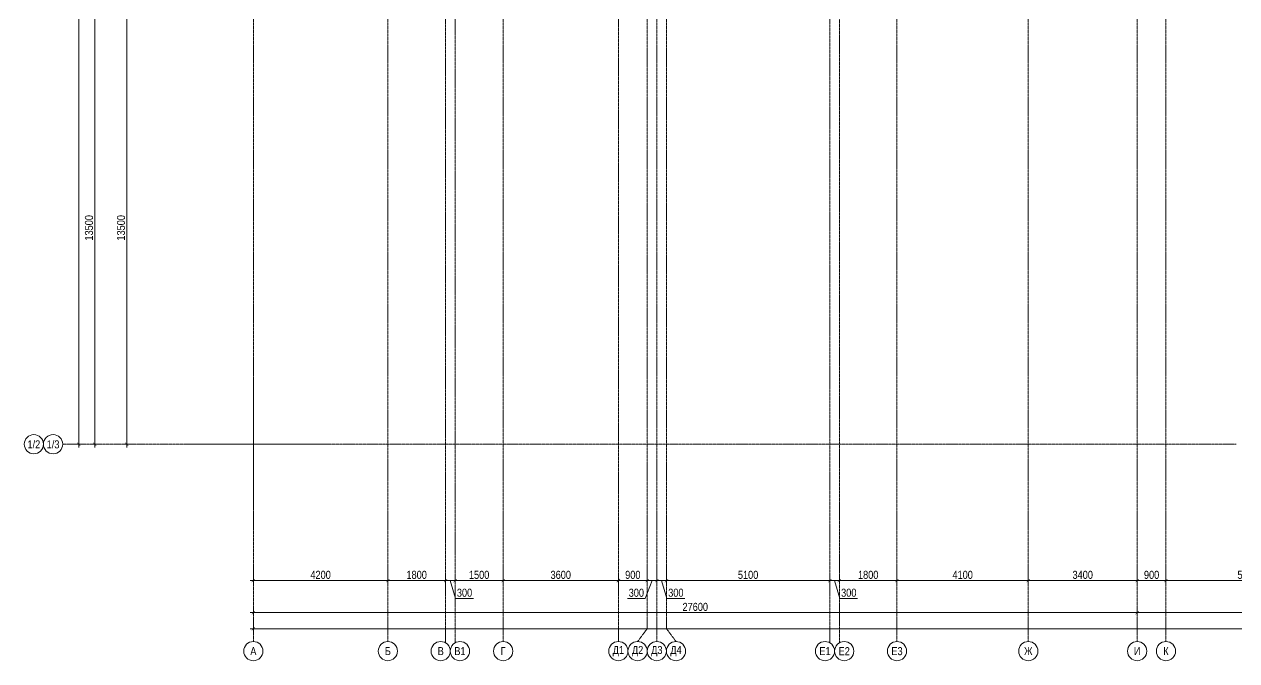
# Model space of a CAD drawing. Header units: millimetres. Extents: x -328335 to 1212475, y -208171 to 164144.
# Drawn here: x -7155 to 30710, y -6755 to 13101 of the extents above; entities that cross this region are included whole.
import ezdxf
from ezdxf.enums import TextEntityAlignment as Align

# ---------------------------------------------------------------- set-up
doc = ezdxf.new("R2010")
doc.units = ezdxf.units.MM
doc.header["$LTSCALE"] = 0.5
doc.linetypes.add('CENTER2', pattern=[28.575, 19.05, -3.175, 3.175, -3.175])
doc.layers.get('Defpoints').update_dxf_attribs({"color": 140})
doc.layers.add('АР_Делит', color=120, linetype='Continuous', lineweight=0, plot=False)
doc.layers.add('РД_Оси_100', color=7, linetype='Continuous', lineweight=0, true_color=0x525252)
doc.layers.add('РД_Оси_размер', color=8, linetype='Continuous', lineweight=0)
doc.styles.add('style1', font='ARIALN.TTF')
doc.styles.add('ккк', font='isocpeur.ttf', dxfattribs={"width": 0.85, "oblique": 15})
doc.dimstyles.new('Dim100_ареал', dxfattribs={"dimscale": 100, "dimtxt": 2.5, "dimasz": 1, "dimexe": 1, "dimexo": 1, "dimgap": 0.5, "dimtad": 1, "dimzin": 12, "dimdsep": 46, "dimtxsty": 'style1', "dimblk": 'ARCHTICK', "dimcen": 1, "dimdle": 1, "dimaunit": 1, "dimadec": 0, "dimazin": 3, "dimtfac": 1, "dimtmove": 1, "dimatfit": 3, "dimldrblk": 'OPEN30', "dimfxl": 2, "dimfxlon": 1, "dimtolj": 1, "dimtzin": 0, "dimlwd": 5, "dimlwe": 5, "dimarcsym": 0})

# ---------------------------------------------------------------- blocks, each defined once
blk = doc.blocks.new('_ArchTick')
at = {"color": 0, "linetype": 'ByBlock', "const_width": 0.15}
blk.add_lwpolyline([(-0.5, -0.5), (0.5, 0.5)], dxfattribs=at)
blk = doc.blocks.new('*D386')
at = {"layer": 'Defpoints', "color": 0, "transparency": 16777216}
for p in [(0, -3255), (4200, -3255), (4200, -4255)]:
    blk.add_point(p, dxfattribs=at)
at = {"layer": 'РД_Оси_размер', "color": 0, "lineweight": 5, "transparency": 16777216}
for p, q in [((0, -4055), (0, -4355)), ((4200, -4055), (4200, -4355)), ((-100, -4255), (4300, -4255))]:
    blk.add_line(p, q, dxfattribs=at)
at = {"layer": 'РД_Оси_размер', "color": 0, "lineweight": 5, "transparency": 16777216, "xscale": 100, "yscale": 100, "zscale": 100, "rotation": 180}
blk.add_blockref('_ArchTick', (0, -4255), dxfattribs=at)
at = {"layer": 'РД_Оси_размер', "color": 0, "lineweight": 5, "transparency": 16777216, "xscale": 100, "yscale": 100, "zscale": 100}
blk.add_blockref('_ArchTick', (4200, -4255), dxfattribs=at)
at = {"layer": 'РД_Оси_размер', "color": 0, "transparency": 16777216, "insert": (2100, -4077), "char_height": 250, "attachment_point": 5, "style": 'style1'}
blk.add_mtext('\\A1;4200', dxfattribs=at)
blk = doc.blocks.new('_Open30')
at = {"color": 0, "linetype": 'ByBlock', "lineweight": -2}
for p, q in [((-1, 0.27), (0, 0)), ((0, 0), (-1, -0.27)), ((0, 0), (-1, 0))]:
    blk.add_line(p, q, dxfattribs=at)
blk = doc.blocks.new('A-iden')
at = {"linetype": 'Continuous', "lineweight": 5}
blk.add_circle((0, -4), 3, dxfattribs=at)
at = {"color": 0, "linetype": 'Continuous', "lineweight": 20, "style": 'ккк', "width": 0.85}
blk.add_attdef('ID', text='', height=4, dxfattribs=at).set_placement((0.31, -3.85), align=Align.MIDDLE_CENTER)
blk = doc.blocks.new('*D475')
at = {"layer": 'Defpoints', "color": 0, "transparency": 16777216}
for p in [(4200, -3255), (6000, -3255), (6000, -4255)]:
    blk.add_point(p, dxfattribs=at)
at = {"layer": 'РД_Оси_размер', "color": 0, "lineweight": 5, "transparency": 16777216}
for p, q in [((4200, -4055), (4200, -4355)), ((6000, -4055), (6000, -4355)), ((4100, -4255), (6100, -4255))]:
    blk.add_line(p, q, dxfattribs=at)
at = {"layer": 'РД_Оси_размер', "color": 0, "lineweight": 5, "transparency": 16777216, "xscale": 100, "yscale": 100, "zscale": 100, "rotation": 180}
blk.add_blockref('_ArchTick', (4200, -4255), dxfattribs=at)
at = {"layer": 'РД_Оси_размер', "color": 0, "lineweight": 5, "transparency": 16777216, "xscale": 100, "yscale": 100, "zscale": 100}
blk.add_blockref('_ArchTick', (6000, -4255), dxfattribs=at)
at = {"layer": 'РД_Оси_размер', "color": 0, "transparency": 16777216, "insert": (5100, -4077), "char_height": 250, "attachment_point": 5, "style": 'style1'}
blk.add_mtext('\\A1;1800', dxfattribs=at)
blk = doc.blocks.new('*D476')
at = {"layer": 'Defpoints', "color": 0, "transparency": 16777216}
for p in [(6000, -3255), (6300, -3255), (6300, -4255)]:
    blk.add_point(p, dxfattribs=at)
at = {"layer": 'РД_Оси_размер', "color": 0, "lineweight": 5, "transparency": 16777216}
for p, q in [((6000, -4055), (6000, -4355)), ((6300, -4055), (6300, -4355)), ((5900, -4255), (6400, -4255)), ((6150, -4255), (6317, -4813)), ((6317, -4813), (6870, -4813))]:
    blk.add_line(p, q, dxfattribs=at)
at = {"layer": 'РД_Оси_размер', "color": 0, "lineweight": 5, "transparency": 16777216, "xscale": 100, "yscale": 100, "zscale": 100, "rotation": 180}
blk.add_blockref('_ArchTick', (6000, -4255), dxfattribs=at)
at = {"layer": 'РД_Оси_размер', "color": 0, "lineweight": 5, "transparency": 16777216, "xscale": 100, "yscale": 100, "zscale": 100}
blk.add_blockref('_ArchTick', (6300, -4255), dxfattribs=at)
at = {"layer": 'РД_Оси_размер', "color": 0, "transparency": 16777216, "insert": (6594, -4635), "char_height": 250, "attachment_point": 5, "style": 'style1'}
blk.add_mtext('\\A1;300', dxfattribs=at)
blk = doc.blocks.new('*D477')
at = {"layer": 'Defpoints', "color": 0, "transparency": 16777216}
for p in [(6300, -3255), (7800, -3255), (7800, -4255)]:
    blk.add_point(p, dxfattribs=at)
at = {"layer": 'РД_Оси_размер', "color": 0, "lineweight": 5, "transparency": 16777216}
for p, q in [((6300, -4055), (6300, -4355)), ((7800, -4055), (7800, -4355)), ((6200, -4255), (7900, -4255))]:
    blk.add_line(p, q, dxfattribs=at)
at = {"layer": 'РД_Оси_размер', "color": 0, "lineweight": 5, "transparency": 16777216, "xscale": 100, "yscale": 100, "zscale": 100, "rotation": 180}
blk.add_blockref('_ArchTick', (6300, -4255), dxfattribs=at)
at = {"layer": 'РД_Оси_размер', "color": 0, "lineweight": 5, "transparency": 16777216, "xscale": 100, "yscale": 100, "zscale": 100}
blk.add_blockref('_ArchTick', (7800, -4255), dxfattribs=at)
at = {"layer": 'РД_Оси_размер', "color": 0, "transparency": 16777216, "insert": (7050, -4077), "char_height": 250, "attachment_point": 5, "style": 'style1'}
blk.add_mtext('\\A1;1500', dxfattribs=at)
blk = doc.blocks.new('*D478')
at = {"layer": 'Defpoints', "color": 0, "transparency": 16777216}
for p in [(7800, -3255), (11400, -3255), (11400, -4255)]:
    blk.add_point(p, dxfattribs=at)
at = {"layer": 'РД_Оси_размер', "color": 0, "lineweight": 5, "transparency": 16777216}
for p, q in [((7800, -4055), (7800, -4355)), ((11400, -4055), (11400, -4355)), ((7700, -4255), (11500, -4255))]:
    blk.add_line(p, q, dxfattribs=at)
at = {"layer": 'РД_Оси_размер', "color": 0, "lineweight": 5, "transparency": 16777216, "xscale": 100, "yscale": 100, "zscale": 100, "rotation": 180}
blk.add_blockref('_ArchTick', (7800, -4255), dxfattribs=at)
at = {"layer": 'РД_Оси_размер', "color": 0, "lineweight": 5, "transparency": 16777216, "xscale": 100, "yscale": 100, "zscale": 100}
blk.add_blockref('_ArchTick', (11400, -4255), dxfattribs=at)
at = {"layer": 'РД_Оси_размер', "color": 0, "transparency": 16777216, "insert": (9600, -4077), "char_height": 250, "attachment_point": 5, "style": 'style1'}
blk.add_mtext('\\A1;3600', dxfattribs=at)
blk = doc.blocks.new('*D479')
at = {"layer": 'Defpoints', "color": 0, "transparency": 16777216}
for p in [(11400, -3255), (12300, -3255), (12300, -4255)]:
    blk.add_point(p, dxfattribs=at)
at = {"layer": 'РД_Оси_размер', "color": 0, "lineweight": 5, "transparency": 16777216}
for p, q in [((11400, -4055), (11400, -4355)), ((12300, -4055), (12300, -4355)), ((11300, -4255), (12400, -4255))]:
    blk.add_line(p, q, dxfattribs=at)
at = {"layer": 'РД_Оси_размер', "color": 0, "lineweight": 5, "transparency": 16777216, "xscale": 100, "yscale": 100, "zscale": 100, "rotation": 180}
blk.add_blockref('_ArchTick', (11400, -4255), dxfattribs=at)
at = {"layer": 'РД_Оси_размер', "color": 0, "lineweight": 5, "transparency": 16777216, "xscale": 100, "yscale": 100, "zscale": 100}
blk.add_blockref('_ArchTick', (12300, -4255), dxfattribs=at)
at = {"layer": 'РД_Оси_размер', "color": 0, "transparency": 16777216, "insert": (11850, -4077), "char_height": 250, "attachment_point": 5, "style": 'style1'}
blk.add_mtext('\\A1;900', dxfattribs=at)
blk = doc.blocks.new('*D480')
at = {"layer": 'Defpoints', "color": 0, "transparency": 16777216}
for p in [(12300, -3255), (12600, -3255), (12600, -4255)]:
    blk.add_point(p, dxfattribs=at)
at = {"layer": 'РД_Оси_размер', "color": 0, "lineweight": 5, "transparency": 16777216}
for p, q in [((12300, -4055), (12300, -4355)), ((12600, -4055), (12600, -4355)), ((12200, -4255), (12700, -4255)), ((12450, -4255), (12237, -4813)), ((12237, -4813), (11684, -4813))]:
    blk.add_line(p, q, dxfattribs=at)
at = {"layer": 'РД_Оси_размер', "color": 0, "lineweight": 5, "transparency": 16777216, "xscale": 100, "yscale": 100, "zscale": 100, "rotation": 180}
blk.add_blockref('_ArchTick', (12300, -4255), dxfattribs=at)
at = {"layer": 'РД_Оси_размер', "color": 0, "lineweight": 5, "transparency": 16777216, "xscale": 100, "yscale": 100, "zscale": 100}
blk.add_blockref('_ArchTick', (12600, -4255), dxfattribs=at)
at = {"layer": 'РД_Оси_размер', "color": 0, "transparency": 16777216, "insert": (11960, -4636), "char_height": 250, "attachment_point": 5, "style": 'style1'}
blk.add_mtext('\\A1;300', dxfattribs=at)
blk = doc.blocks.new('*D481')
at = {"layer": 'Defpoints', "color": 0, "transparency": 16777216}
for p in [(12600, -3255), (12900, -3255), (12900, -4255)]:
    blk.add_point(p, dxfattribs=at)
at = {"layer": 'РД_Оси_размер', "color": 0, "lineweight": 5, "transparency": 16777216}
for p, q in [((12600, -4055), (12600, -4355)), ((12900, -4055), (12900, -4355)), ((12500, -4255), (13000, -4255)), ((12750, -4255), (12917, -4813)), ((12917, -4813), (13470, -4813))]:
    blk.add_line(p, q, dxfattribs=at)
at = {"layer": 'РД_Оси_размер', "color": 0, "lineweight": 5, "transparency": 16777216, "xscale": 100, "yscale": 100, "zscale": 100, "rotation": 180}
blk.add_blockref('_ArchTick', (12600, -4255), dxfattribs=at)
at = {"layer": 'РД_Оси_размер', "color": 0, "lineweight": 5, "transparency": 16777216, "xscale": 100, "yscale": 100, "zscale": 100}
blk.add_blockref('_ArchTick', (12900, -4255), dxfattribs=at)
at = {"layer": 'РД_Оси_размер', "color": 0, "transparency": 16777216, "insert": (13194, -4635), "char_height": 250, "attachment_point": 5, "style": 'style1'}
blk.add_mtext('\\A1;300', dxfattribs=at)
blk = doc.blocks.new('*D482')
at = {"layer": 'Defpoints', "color": 0, "transparency": 16777216}
for p in [(12900, -3255), (18000, -3255), (18000, -4255)]:
    blk.add_point(p, dxfattribs=at)
at = {"layer": 'РД_Оси_размер', "color": 0, "lineweight": 5, "transparency": 16777216}
for p, q in [((12900, -4055), (12900, -4355)), ((18000, -4055), (18000, -4355)), ((12800, -4255), (18100, -4255))]:
    blk.add_line(p, q, dxfattribs=at)
at = {"layer": 'РД_Оси_размер', "color": 0, "lineweight": 5, "transparency": 16777216, "xscale": 100, "yscale": 100, "zscale": 100, "rotation": 180}
blk.add_blockref('_ArchTick', (12900, -4255), dxfattribs=at)
at = {"layer": 'РД_Оси_размер', "color": 0, "lineweight": 5, "transparency": 16777216, "xscale": 100, "yscale": 100, "zscale": 100}
blk.add_blockref('_ArchTick', (18000, -4255), dxfattribs=at)
at = {"layer": 'РД_Оси_размер', "color": 0, "transparency": 16777216, "insert": (15450, -4077), "char_height": 250, "attachment_point": 5, "style": 'style1'}
blk.add_mtext('\\A1;5100', dxfattribs=at)
blk = doc.blocks.new('*D483')
at = {"layer": 'Defpoints', "color": 0, "transparency": 16777216}
for p in [(18000, -3255), (18300, -3255), (18300, -4255)]:
    blk.add_point(p, dxfattribs=at)
at = {"layer": 'РД_Оси_размер', "color": 0, "lineweight": 5, "transparency": 16777216}
for p, q in [((18000, -4055), (18000, -4355)), ((18300, -4055), (18300, -4355)), ((17900, -4255), (18400, -4255)), ((18150, -4255), (18317, -4813)), ((18317, -4813), (18870, -4813))]:
    blk.add_line(p, q, dxfattribs=at)
at = {"layer": 'РД_Оси_размер', "color": 0, "lineweight": 5, "transparency": 16777216, "xscale": 100, "yscale": 100, "zscale": 100, "rotation": 180}
blk.add_blockref('_ArchTick', (18000, -4255), dxfattribs=at)
at = {"layer": 'РД_Оси_размер', "color": 0, "lineweight": 5, "transparency": 16777216, "xscale": 100, "yscale": 100, "zscale": 100}
blk.add_blockref('_ArchTick', (18300, -4255), dxfattribs=at)
at = {"layer": 'РД_Оси_размер', "color": 0, "transparency": 16777216, "insert": (18594, -4635), "char_height": 250, "attachment_point": 5, "style": 'style1'}
blk.add_mtext('\\A1;300', dxfattribs=at)
blk = doc.blocks.new('*D484')
at = {"layer": 'Defpoints', "color": 0, "transparency": 16777216}
for p in [(18300, -3255), (20100, -3255), (20100, -4255)]:
    blk.add_point(p, dxfattribs=at)
at = {"layer": 'РД_Оси_размер', "color": 0, "lineweight": 5, "transparency": 16777216}
for p, q in [((18300, -4055), (18300, -4355)), ((20100, -4055), (20100, -4355)), ((18200, -4255), (20200, -4255))]:
    blk.add_line(p, q, dxfattribs=at)
at = {"layer": 'РД_Оси_размер', "color": 0, "lineweight": 5, "transparency": 16777216, "xscale": 100, "yscale": 100, "zscale": 100, "rotation": 180}
blk.add_blockref('_ArchTick', (18300, -4255), dxfattribs=at)
at = {"layer": 'РД_Оси_размер', "color": 0, "lineweight": 5, "transparency": 16777216, "xscale": 100, "yscale": 100, "zscale": 100}
blk.add_blockref('_ArchTick', (20100, -4255), dxfattribs=at)
at = {"layer": 'РД_Оси_размер', "color": 0, "transparency": 16777216, "insert": (19200, -4077), "char_height": 250, "attachment_point": 5, "style": 'style1'}
blk.add_mtext('\\A1;1800', dxfattribs=at)
blk = doc.blocks.new('*D485')
at = {"layer": 'Defpoints', "color": 0, "transparency": 16777216}
for p in [(20100, -3255), (24200, -3255), (24200, -4255)]:
    blk.add_point(p, dxfattribs=at)
at = {"layer": 'РД_Оси_размер', "color": 0, "lineweight": 5, "transparency": 16777216}
for p, q in [((20100, -4055), (20100, -4355)), ((24200, -4055), (24200, -4355)), ((20000, -4255), (24300, -4255))]:
    blk.add_line(p, q, dxfattribs=at)
at = {"layer": 'РД_Оси_размер', "color": 0, "lineweight": 5, "transparency": 16777216, "xscale": 100, "yscale": 100, "zscale": 100, "rotation": 180}
blk.add_blockref('_ArchTick', (20100, -4255), dxfattribs=at)
at = {"layer": 'РД_Оси_размер', "color": 0, "lineweight": 5, "transparency": 16777216, "xscale": 100, "yscale": 100, "zscale": 100}
blk.add_blockref('_ArchTick', (24200, -4255), dxfattribs=at)
at = {"layer": 'РД_Оси_размер', "color": 0, "transparency": 16777216, "insert": (22150, -4077), "char_height": 250, "attachment_point": 5, "style": 'style1'}
blk.add_mtext('\\A1;4100', dxfattribs=at)
blk = doc.blocks.new('*D486')
at = {"layer": 'Defpoints', "color": 0, "transparency": 16777216}
for p in [(24200, -3255), (27600, -3255), (27600, -4255)]:
    blk.add_point(p, dxfattribs=at)
at = {"layer": 'РД_Оси_размер', "color": 0, "lineweight": 5, "transparency": 16777216}
for p, q in [((24200, -4055), (24200, -4355)), ((27600, -4055), (27600, -4355)), ((24100, -4255), (27700, -4255))]:
    blk.add_line(p, q, dxfattribs=at)
at = {"layer": 'РД_Оси_размер', "color": 0, "lineweight": 5, "transparency": 16777216, "xscale": 100, "yscale": 100, "zscale": 100, "rotation": 180}
blk.add_blockref('_ArchTick', (24200, -4255), dxfattribs=at)
at = {"layer": 'РД_Оси_размер', "color": 0, "lineweight": 5, "transparency": 16777216, "xscale": 100, "yscale": 100, "zscale": 100}
blk.add_blockref('_ArchTick', (27600, -4255), dxfattribs=at)
at = {"layer": 'РД_Оси_размер', "color": 0, "transparency": 16777216, "insert": (25900, -4077), "char_height": 250, "attachment_point": 5, "style": 'style1'}
blk.add_mtext('\\A1;3400', dxfattribs=at)
blk = doc.blocks.new('*D487')
at = {"layer": 'Defpoints', "color": 0, "transparency": 16777216}
for p in [(27600, -3255), (28500, -3255), (28500, -4255)]:
    blk.add_point(p, dxfattribs=at)
at = {"layer": 'РД_Оси_размер', "color": 0, "lineweight": 5, "transparency": 16777216}
for p, q in [((27600, -4055), (27600, -4355)), ((28500, -4055), (28500, -4355)), ((27500, -4255), (28600, -4255))]:
    blk.add_line(p, q, dxfattribs=at)
at = {"layer": 'РД_Оси_размер', "color": 0, "lineweight": 5, "transparency": 16777216, "xscale": 100, "yscale": 100, "zscale": 100, "rotation": 180}
blk.add_blockref('_ArchTick', (27600, -4255), dxfattribs=at)
at = {"layer": 'РД_Оси_размер', "color": 0, "lineweight": 5, "transparency": 16777216, "xscale": 100, "yscale": 100, "zscale": 100}
blk.add_blockref('_ArchTick', (28500, -4255), dxfattribs=at)
at = {"layer": 'РД_Оси_размер', "color": 0, "transparency": 16777216, "insert": (28050, -4077), "char_height": 250, "attachment_point": 5, "style": 'style1'}
blk.add_mtext('\\A1;900', dxfattribs=at)
blk = doc.blocks.new('*D488')
at = {"layer": 'Defpoints', "color": 0, "transparency": 16777216}
for p in [(28500, -3255), (33600, -3255), (33600, -4255)]:
    blk.add_point(p, dxfattribs=at)
at = {"layer": 'РД_Оси_размер', "color": 0, "lineweight": 5, "transparency": 16777216}
for p, q in [((28500, -4055), (28500, -4355)), ((33600, -4055), (33600, -4355)), ((28400, -4255), (33700, -4255))]:
    blk.add_line(p, q, dxfattribs=at)
at = {"layer": 'РД_Оси_размер', "color": 0, "lineweight": 5, "transparency": 16777216, "xscale": 100, "yscale": 100, "zscale": 100, "rotation": 180}
blk.add_blockref('_ArchTick', (28500, -4255), dxfattribs=at)
at = {"layer": 'РД_Оси_размер', "color": 0, "lineweight": 5, "transparency": 16777216, "xscale": 100, "yscale": 100, "zscale": 100}
blk.add_blockref('_ArchTick', (33600, -4255), dxfattribs=at)
at = {"layer": 'РД_Оси_размер', "color": 0, "transparency": 16777216, "insert": (31050, -4077), "char_height": 250, "attachment_point": 5, "style": 'style1'}
blk.add_mtext('\\A1;5100', dxfattribs=at)
blk = doc.blocks.new('*D575')
at = {"layer": 'Defpoints', "color": 0, "transparency": 16777216}
for p in [(0, -3255), (114600, -3255), (114600, -5755)]:
    blk.add_point(p, dxfattribs=at)
at = {"layer": 'РД_Оси_размер', "color": 0, "lineweight": 5, "transparency": 16777216}
for p, q in [((0, -5555), (0, -5855)), ((114600, -5555), (114600, -5855)), ((-100, -5755), (114700, -5755))]:
    blk.add_line(p, q, dxfattribs=at)
at = {"layer": 'РД_Оси_размер', "color": 0, "lineweight": 5, "transparency": 16777216, "xscale": 100, "yscale": 100, "zscale": 100, "rotation": 180}
blk.add_blockref('_ArchTick', (0, -5755), dxfattribs=at)
at = {"layer": 'РД_Оси_размер', "color": 0, "lineweight": 5, "transparency": 16777216, "xscale": 100, "yscale": 100, "zscale": 100}
blk.add_blockref('_ArchTick', (114600, -5755), dxfattribs=at)
at = {"layer": 'РД_Оси_размер', "color": 0, "transparency": 16777216, "insert": (57300, -5577), "char_height": 250, "attachment_point": 5, "style": 'style1'}
blk.add_mtext('\\A1;114600', dxfattribs=at)
blk = doc.blocks.new('*D527')
at = {"layer": 'Defpoints', "color": 0, "transparency": 16777216}
for p in [(-5455, 134700), (-2955, 134700), (-2955, 0)]:
    blk.add_point(p, dxfattribs=at)
at = {"layer": 'РД_Оси_размер', "color": 0, "lineweight": 5, "transparency": 16777216}
for p, q in [((-5455, -100), (-5455, 134800)), ((-5255, 134700), (-5555, 134700)), ((-5255, 0), (-5555, 0))]:
    blk.add_line(p, q, dxfattribs=at)
at = {"layer": 'РД_Оси_размер', "color": 0, "lineweight": 5, "transparency": 16777216, "xscale": 100, "yscale": 100, "zscale": 100}
for p, rotation in [((-5455, 134700), 90), ((-5455, 0), 270)]:
    blk.add_blockref('_ArchTick', p, dxfattribs=dict(at, rotation=rotation))
at = {"layer": 'РД_Оси_размер', "color": 0, "transparency": 16777216, "insert": (-5633, 67350), "char_height": 250, "attachment_point": 5, "rotation": 90, "style": 'style1'}
blk.add_mtext('\\A1;134700', dxfattribs=at)
blk = doc.blocks.new('*D576')
at = {"layer": 'Defpoints', "color": 0, "transparency": 16777216}
for p in [(-3955, 13500), (-3220, 13500), (-2955, 0)]:
    blk.add_point(p, dxfattribs=at)
at = {"layer": 'РД_Оси_размер', "color": 0, "lineweight": 5, "transparency": 16777216}
for p, q in [((-3755, 13500), (-4055, 13500)), ((-3955, -100), (-3955, 13600)), ((-3755, 0), (-4055, 0))]:
    blk.add_line(p, q, dxfattribs=at)
at = {"layer": 'РД_Оси_размер', "color": 0, "lineweight": 5, "transparency": 16777216, "xscale": 100, "yscale": 100, "zscale": 100}
for p, rotation in [((-3955, 13500), 90), ((-3955, 0), 270)]:
    blk.add_blockref('_ArchTick', p, dxfattribs=dict(at, rotation=rotation))
at = {"layer": 'РД_Оси_размер', "color": 0, "transparency": 16777216, "insert": (-4133, 6750), "char_height": 250, "attachment_point": 5, "rotation": 90, "style": 'style1'}
blk.add_mtext('\\A1;13500', dxfattribs=at)
blk = doc.blocks.new('*D568')
at = {"layer": 'Defpoints', "color": 0, "transparency": 16777216}
for p in [(-4955, 13500), (-2955, 13500), (-2955, 0)]:
    blk.add_point(p, dxfattribs=at)
at = {"layer": 'РД_Оси_размер', "color": 0, "lineweight": 5, "transparency": 16777216}
for p, q in [((-4755, 13500), (-5055, 13500)), ((-4955, -100), (-4955, 13600)), ((-4755, 0), (-5055, 0))]:
    blk.add_line(p, q, dxfattribs=at)
at = {"layer": 'РД_Оси_размер', "color": 0, "lineweight": 5, "transparency": 16777216, "xscale": 100, "yscale": 100, "zscale": 100}
for p, rotation in [((-4955, 13500), 90), ((-4955, 0), 270)]:
    blk.add_blockref('_ArchTick', p, dxfattribs=dict(at, rotation=rotation))
at = {"layer": 'РД_Оси_размер', "color": 0, "transparency": 16777216, "insert": (-5133, 6750), "char_height": 250, "attachment_point": 5, "rotation": 90, "style": 'style1'}
blk.add_mtext('\\A1;13500', dxfattribs=at)
blk = doc.blocks.new('*D573')
at = {"layer": 'Defpoints', "color": 0, "transparency": 16777216}
for p in [(0, -3255), (27600, -3255), (27600, -5255)]:
    blk.add_point(p, dxfattribs=at)
at = {"layer": 'РД_Оси_размер', "color": 0, "lineweight": 5, "transparency": 16777216}
for p, q in [((-100, -5255), (27700, -5255)), ((0, -5055), (0, -5355)), ((27600, -5055), (27600, -5355))]:
    blk.add_line(p, q, dxfattribs=at)
at = {"layer": 'РД_Оси_размер', "color": 0, "lineweight": 5, "transparency": 16777216, "xscale": 100, "yscale": 100, "zscale": 100, "rotation": 180}
blk.add_blockref('_ArchTick', (0, -5255), dxfattribs=at)
at = {"layer": 'РД_Оси_размер', "color": 0, "lineweight": 5, "transparency": 16777216, "xscale": 100, "yscale": 100, "zscale": 100}
blk.add_blockref('_ArchTick', (27600, -5255), dxfattribs=at)
at = {"layer": 'РД_Оси_размер', "color": 0, "transparency": 16777216, "insert": (13800, -5077), "char_height": 250, "attachment_point": 5, "style": 'style1'}
blk.add_mtext('\\A1;27600', dxfattribs=at)
blk = doc.blocks.new('*D594')
at = {"layer": 'Defpoints', "color": 0, "transparency": 16777216}
for p in [(27600, -3255), (45600, -3253), (45600, -5255)]:
    blk.add_point(p, dxfattribs=at)
at = {"layer": 'РД_Оси_размер', "color": 0, "lineweight": 5, "transparency": 16777216}
for p, q in [((27500, -5255), (45700, -5255)), ((27600, -5055), (27600, -5355)), ((45600, -5055), (45600, -5355))]:
    blk.add_line(p, q, dxfattribs=at)
at = {"layer": 'РД_Оси_размер', "color": 0, "lineweight": 5, "transparency": 16777216, "xscale": 100, "yscale": 100, "zscale": 100, "rotation": 180}
blk.add_blockref('_ArchTick', (27600, -5255), dxfattribs=at)
at = {"layer": 'РД_Оси_размер', "color": 0, "lineweight": 5, "transparency": 16777216, "xscale": 100, "yscale": 100, "zscale": 100}
blk.add_blockref('_ArchTick', (45600, -5255), dxfattribs=at)
at = {"layer": 'РД_Оси_размер', "color": 0, "transparency": 16777216, "insert": (36600, -5077), "char_height": 250, "attachment_point": 5, "style": 'style1'}
blk.add_mtext('\\A1;18000', dxfattribs=at)
blk = doc.blocks.new('2200_АР_ОСИ_3эт_100_6.02.25')
at = {"layer": 'АР_Делит'}
for points in [[(0, -2065.317), (0, 2065.317)], [(-2065.317, 0), (2065.317, 0)]]:
    blk.add_lwpolyline(points, dxfattribs=at)
at = {"layer": 'РД_Оси_100', "color": 8, "linetype": 'CENTER2', "true_color": 0x808080}
for p, q in [((0, -6155), (0, 139938.679)), ((4200, -6155), (4200, 139938.679)), ((20100, -6155), (20100, 139938.679)), ((24200, -6155), (24200, 139938.679)), ((27600, -6155), (27600, 139938.679)), ((-5954.958, 0), (30690.994, 0))]:
    blk.add_line(p, q, dxfattribs=at)
for points in [[(5849.555, 139938.679), (6000, 139538.679), (6000, -6194.559)], [(6300, -6195.83), (6300, 139538.679), (6450, 139938.679)], [(7800, -6155), (7800, 139938.679)], [(11400, 139938.679), (11400, -6155)], [(12000.12, -6155), (12300, -5755), (12300, 139538.679), (12000, 139938.679)], [(12600, -6155), (12600, 139938.679)], [(13200, -6155), (12900, -5755), (12900, 139538.679), (13220.167, 139939.357)], [(17850, 139938.679), (18000, 139538.679), (18000, -6194.092)], [(18300, -6196.31), (18300, 139538.679), (18450, 139938.679)], [(28500, -6155), (28500, 139938.679)]]:
    blk.add_lwpolyline(points, dxfattribs=at)
at = {"layer": 'РД_Оси_100', "color": 0}
ref = blk.add_blockref('A-iden', (-6854.958, 400), dxfattribs=dict(at, xscale=100, yscale=100, zscale=100))
ref.add_attrib('ID', '1/2', dxfattribs={"layer": '0', "linetype": 'Continuous', "height": 250, "style": 'style1'}).set_placement((-6854.958, 0), align=Align.MIDDLE)
ref = blk.add_blockref('A-iden', (-6254.958, 400), dxfattribs=dict(at, xscale=100, yscale=100, zscale=100))
ref.add_attrib('ID', '1/3', dxfattribs={"layer": '0', "linetype": 'Continuous', "height": 250, "style": 'style1'}).set_placement((-6254.958, 0), align=Align.MIDDLE)
ref = blk.add_blockref('A-iden', (0, -6054.999), dxfattribs=dict(at, xscale=100, yscale=100, zscale=100))
ref.add_attrib('ID', 'А', dxfattribs={"layer": '0', "linetype": 'Continuous', "height": 250, "style": 'style1'}).set_placement((0, -6454.999), align=Align.MIDDLE)
ref = blk.add_blockref('A-iden', (4200, -6054.999), dxfattribs=dict(at, xscale=100, yscale=100, zscale=100))
ref.add_attrib('ID', 'Б', dxfattribs={"layer": '0', "linetype": 'Continuous', "height": 250, "style": 'style1'}).set_placement((4200, -6454.999), align=Align.MIDDLE)
ref = blk.add_blockref('A-iden', (5851.101, -6054.999), dxfattribs=dict(at, xscale=100, yscale=100, zscale=100))
ref.add_attrib('ID', 'В', dxfattribs={"layer": '0', "linetype": 'Continuous', "height": 250, "style": 'style1'}).set_placement((5851.101, -6454.999), align=Align.MIDDLE)
ref = blk.add_blockref('A-iden', (6451.101, -6054.999), dxfattribs=dict(at, xscale=100, yscale=100, zscale=100))
ref.add_attrib('ID', 'В1', dxfattribs={"layer": '0', "linetype": 'Continuous', "height": 250, "style": 'style1'}).set_placement((6451.101, -6454.999), align=Align.MIDDLE)
ref = blk.add_blockref('A-iden', (7800.734, -6054.999), dxfattribs=dict(at, xscale=100, yscale=100, zscale=100))
ref.add_attrib('ID', 'Г', dxfattribs={"layer": '0', "linetype": 'Continuous', "height": 250, "style": 'style1'}).set_placement((7800.734, -6454.999), align=Align.MIDDLE)
ref = blk.add_blockref('A-iden', (11399.266, -6054.999), dxfattribs=dict(at, xscale=100, yscale=100, zscale=100))
ref.add_attrib('ID', 'Д1', dxfattribs={"layer": '0', "linetype": 'Continuous', "height": 250, "style": 'style1'}).set_placement((11399.266, -6454.999), align=Align.MIDDLE)
ref = blk.add_blockref('A-iden', (11999.266, -6054.999), dxfattribs=dict(at, xscale=100, yscale=100, zscale=100))
ref.add_attrib('ID', 'Д2', dxfattribs={"layer": '0', "linetype": 'Continuous', "height": 250, "style": 'style1'}).set_placement((11999.266, -6454.999), align=Align.MIDDLE)
ref = blk.add_blockref('A-iden', (12599.266, -6054.999), dxfattribs=dict(at, xscale=100, yscale=100, zscale=100))
ref.add_attrib('ID', 'Д3', dxfattribs={"layer": '0', "linetype": 'Continuous', "height": 250, "style": 'style1'}).set_placement((12599.266, -6454.999), align=Align.MIDDLE)
ref = blk.add_blockref('A-iden', (13199.266, -6054.999), dxfattribs=dict(at, xscale=100, yscale=100, zscale=100))
ref.add_attrib('ID', 'Д4', dxfattribs={"layer": '0', "linetype": 'Continuous', "height": 250, "style": 'style1'}).set_placement((13199.266, -6454.999), align=Align.MIDDLE)
ref = blk.add_blockref('A-iden', (17851.921, -6054.999), dxfattribs=dict(at, xscale=100, yscale=100, zscale=100))
ref.add_attrib('ID', 'Е1', dxfattribs={"layer": '0', "linetype": 'Continuous', "height": 250, "style": 'style1'}).set_placement((17851.921, -6454.999), align=Align.MIDDLE)
ref = blk.add_blockref('A-iden', (18451.921, -6054.999), dxfattribs=dict(at, xscale=100, yscale=100, zscale=100))
ref.add_attrib('ID', 'Е2', dxfattribs={"layer": '0', "linetype": 'Continuous', "height": 250, "style": 'style1'}).set_placement((18451.921, -6454.999), align=Align.MIDDLE)
ref = blk.add_blockref('A-iden', (20100, -6054.999), dxfattribs=dict(at, xscale=100, yscale=100, zscale=100))
ref.add_attrib('ID', 'Е3', dxfattribs={"layer": '0', "linetype": 'Continuous', "height": 250, "style": 'style1'}).set_placement((20100, -6454.999), align=Align.MIDDLE)
ref = blk.add_blockref('A-iden', (24200, -6054.999), dxfattribs=dict(at, xscale=100, yscale=100, zscale=100))
ref.add_attrib('ID', 'Ж', dxfattribs={"layer": '0', "linetype": 'Continuous', "height": 250, "style": 'style1'}).set_placement((24200, -6454.999), align=Align.MIDDLE)
ref = blk.add_blockref('A-iden', (27600, -6054.999), dxfattribs=dict(at, xscale=100, yscale=100, zscale=100))
ref.add_attrib('ID', 'И', dxfattribs={"layer": '0', "linetype": 'Continuous', "height": 250, "style": 'style1'}).set_placement((27600, -6454.999), align=Align.MIDDLE)
ref = blk.add_blockref('A-iden', (28499.266, -6054.999), dxfattribs=dict(at, xscale=100, yscale=100, zscale=100))
ref.add_attrib('ID', 'К', dxfattribs={"layer": '0', "linetype": 'Continuous', "height": 250, "style": 'style1'}).set_placement((28499.266, -6454.999), align=Align.MIDDLE)
at = {"layer": 'РД_Оси_размер'}
for base, p2, picture, middle in [((-5454.958, 134700), (-2954.958, 134700), '*D527', (-5632.601, 67350)), ((-4954.958, 13500), (-2954.958, 13500), '*D568', (-5132.601, 6750)), ((-3954.958, 13500), (-3220.264, 13500), '*D576', (-4132.601, 6750))]:
    dim = blk.add_linear_dim(base=base, p1=(-2954.958, 0), p2=p2, angle=90, dimstyle='Dim100_ареал', dxfattribs=at)
    dim.commit()
    dim.dimension.update_dxf_attribs({"geometry": picture, "text_midpoint": middle})
for base, p1, p2, picture, middle in [((4200, -4255), (0, -3255), (4200, -3255), '*D386', (2100, -4077.357)), ((114600, -5755), (0, -3255), (114600, -3255), '*D575', (57300, -5577.357)), ((27600, -5255), (0, -3255), (27600, -3255), '*D573', (13800, -5077.357)), ((6000, -4255), (4200, -3255), (6000, -3255), '*D475', (5100, -4077.357)), ((6300, -4255), (6000, -3255), (6300, -3255), '*D476', (6367.379, -4635.286)), ((7800, -4255), (6300, -3255), (7800, -3255), '*D477', (7050, -4077.357)), ((11400, -4255), (7800, -3255), (11400, -3255), '*D478', (9600, -4077.357)), ((12300, -4255), (11400, -3255), (12300, -3255), '*D479', (11850, -4077.357)), ((12900, -4255), (12600, -3255), (12900, -3255), '*D481', (12967.379, -4635.286)), ((18000, -4255), (12900, -3255), (18000, -3255), '*D482', (15450, -4077.357)), ((18300, -4255), (18000, -3255), (18300, -3255), '*D483', (18367.379, -4635.286)), ((20100, -4255), (18300, -3255), (20100, -3255), '*D484', (19200, -4077.357)), ((24200, -4255), (20100, -3255), (24200, -3255), '*D485', (22150, -4077.357)), ((27600, -4255), (24200, -3255), (27600, -3255), '*D486', (25900, -4077.357)), ((45600, -5255), (27600, -3255), (45600, -3253.064), '*D594', (36600, -5077.357)), ((28500, -4255), (27600, -3255), (28500, -3255), '*D487', (28050, -4077.357)), ((33600, -4255), (28500, -3255), (33600, -3255), '*D488', (31050, -4077.357))]:
    dim = blk.add_linear_dim(base=base, p1=p1, p2=p2, dimstyle='Dim100_ареал', dxfattribs=at)
    dim.commit()
    dim.dimension.update_dxf_attribs({"geometry": picture, "text_midpoint": middle})
dim = blk.add_linear_dim(base=(12600, -4255), p1=(12300, -3255), p2=(12600, -3255), dimstyle='Dim100_ареал', dxfattribs=at)
dim.commit()
dim.dimension.update_dxf_attribs({"geometry": '*D480', "text_midpoint": (12186.596, -4813.295), "dimtype": 128})

msp = doc.modelspace()

# ---------------------------------------------------------------- block references
at = {"layer": 'РД_Оси_100'}
msp.add_blockref('2200_АР_ОСИ_3эт_100_6.02.25', (0, 0), dxfattribs=at)

doc.saveas('drawing.dxf')
